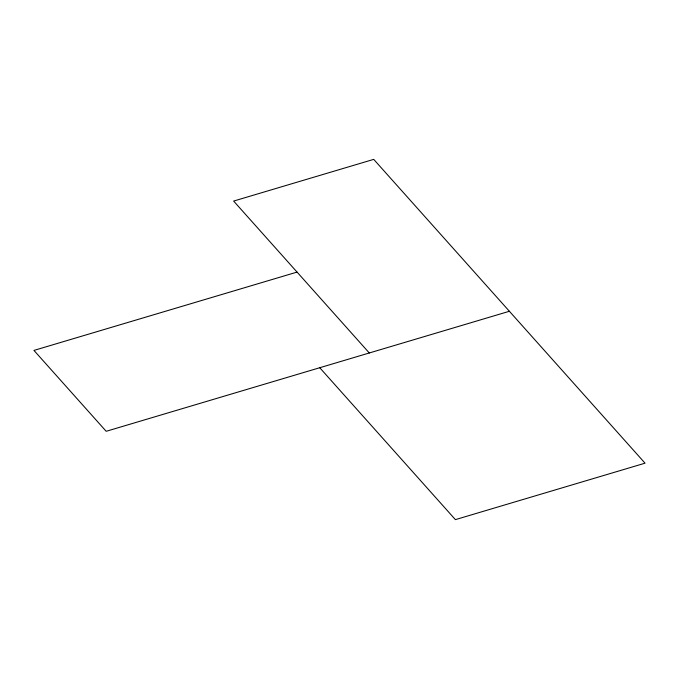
<?xml version="1.0" encoding="UTF-8"?>
<svg xmlns="http://www.w3.org/2000/svg" width="679" height="679" viewBox="0 0 679 679"><rect width="100%" height="100%" fill="white"/><g stroke="black" fill="none" stroke-linecap="round" stroke-linejoin="round"><path stroke-width="1.02" d="M297.062 272.092L33.95 350.415L106.187 431.301L509.394 311.271M369.291 352.978L233.635 201.069L373.73 159.37L645.05 463.18L455.405 519.63L319.75 367.729"/></g></svg>
